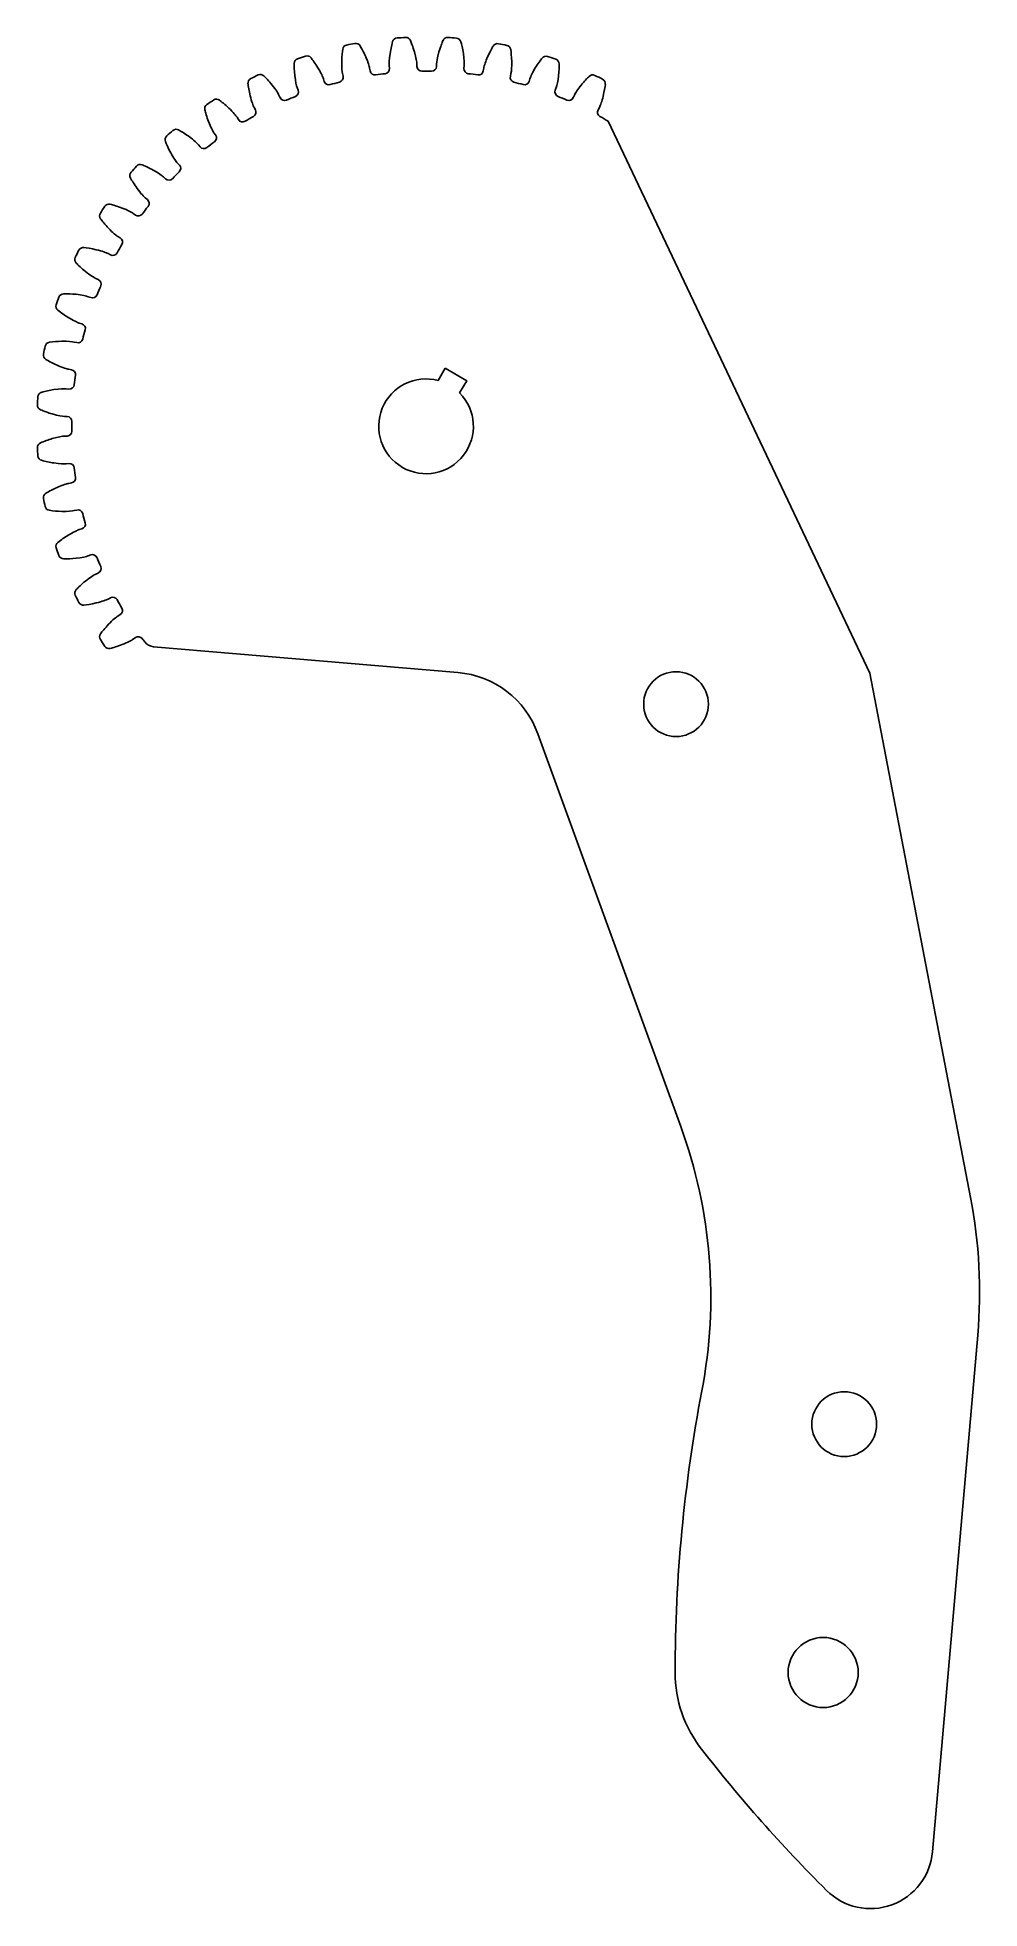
# Model space of a CAD drawing. Header units: inches. Extents: x -1.56 to 2.22, y -5.95 to 1.56.
import ezdxf

# ---------------------------------------------------------------- set-up
doc = ezdxf.new("R2010")
doc.units = ezdxf.units.IN
doc.layers.get('0').update_dxf_attribs({"linetype": 'CONTINUOUS'})

msp = doc.modelspace()

# ---------------------------------------------------------------- linework, layer by layer
for p, q in [((-0.2245, 1.426), (-0.2263, 1.4368)), ((-0.148, 1.4471), (-0.1469, 1.4362)), ((-0.0365, 1.4435), (-0.0368, 1.4544)), ((0.0422, 1.4544), (0.0419, 1.4435)), ((0.1523, 1.4362), (0.1534, 1.4471)), ((0.2317, 1.4368), (0.23, 1.426)), ((-0.5174, 1.3588), (-0.5135, 1.3486)), ((-0.4087, 1.3841), (-0.4118, 1.3946)), ((-0.3356, 1.4151), (-0.333, 1.4044)), ((0.3385, 1.4044), (0.341, 1.4151)), ((0.4173, 1.3946), (0.4141, 1.3841)), ((0.5189, 1.3486), (0.5228, 1.3588)), ((-0.6903, 1.2793), (-0.6851, 1.2697)), ((-0.5859, 1.3186), (-0.5903, 1.3286)), ((0.5958, 1.3286), (0.5913, 1.3186)), ((0.6905, 1.2697), (0.6957, 1.2793)), ((-0.7529, 1.2305), (-0.7587, 1.2398)), ((1.7817, -0.9908), (0.7317, 1.2239)), ((-0.9071, 1.1213), (-0.914, 1.1298)), ((-0.8514, 1.1779), (-0.8449, 1.169)), ((-0.9978, 1.0563), (-0.9903, 1.0484)), ((-1.0457, 0.993), (-1.0536, 1.0005)), ((-1.1271, 0.9167), (-1.1186, 0.9098)), ((-1.1663, 0.8476), (-1.1752, 0.8541)), ((-1.2371, 0.7614), (-1.2278, 0.7557)), ((-1.2669, 0.6878), (-1.2766, 0.693)), ((-1.3259, 0.593), (-1.3159, 0.5886)), ((-1.3459, 0.5162), (-1.3561, 0.5201)), ((-1.3919, 0.4145), (-1.3814, 0.4114)), ((-1.4017, 0.3358), (-1.4123, 0.3383)), ((-1.4341, 0.229), (-1.4233, 0.2272)), ((-1.4335, 0.1496), (-1.4444, 0.1507)), ((-1.4517, 0.0395), (-1.4407, 0.0392)), ((-1.4407, -0.0392), (-1.4517, -0.0395)), ((-1.4444, -0.1507), (-1.4335, -0.1496)), ((-1.4233, -0.2272), (-1.4341, -0.229)), ((-1.4123, -0.3383), (-1.4017, -0.3358)), ((-1.3814, -0.4114), (-1.3919, -0.4145)), ((-1.3561, -0.5201), (-1.3459, -0.5162)), ((-1.3159, -0.5886), (-1.3259, -0.593)), ((-1.2766, -0.693), (-1.2669, -0.6878)), ((-1.2278, -0.7557), (-1.2371, -0.7614)), ((-1.1752, -0.8541), (-1.1663, -0.8476)), ((-1.0938, -0.8844), (0.1282, -0.9879)), ((2.1863, -3.0945), (1.7817, -0.9908)), ((0.4489, -1.2333), (1.0225, -2.8094)), ((2.0333, -5.7191), (2.2146, -3.6466))]:
    msp.add_line(p, q)
msp.add_lwpolyline([(0.0767, 0.2328), (0.0484, 0.1837, 7.466061), (0.135, 0.1337), (0.1633, 0.1828)], format="xyb", close=True)
for centre, radius in [((1.0037, -1.1147), 0.13), ((1.6787, -4.0036), 0.13), ((1.5943, -5), 0.1406)]:
    msp.add_circle(centre, radius)
for centre, radius, start, end in [((-0.3148, 1.51), 0.02, 101.77408, 172.4515), ((0, 0), 1.5625, 100.52735, 101.77408), ((-0.2818, 1.5165), 0.02, 30.04265, 100.52735), ((-0.115, 1.5382), 0.02, 94.27682, 164.98633), ((0, 0), 1.5625, 93.02116, 94.27682), ((-0.0813, 1.5404), 0.02, 22.50793, 93.02116), ((0.0866, 1.5401), 0.02, 86.78131, 157.52009), ((0, 0), 1.5625, 85.51666, 86.78131), ((0.1206, 1.5378), 0.02, 14.97434, 85.51666), ((0.2867, 1.5156), 0.02, 79.28748, 150.0525), ((0, 0), 1.5625, 78.01395, 79.28748), ((0.3203, 1.5089), 0.02, 7.44215, 78.01395), ((-0.5091, 1.4561), 0.02, 109.27315, 179.916), ((0, 0), 1.5625, 108.03514, 109.27315), ((-0.4776, 1.4667), 0.02, 37.57812, 108.03514), ((-0.1663, 1.4342), 0.0195, -83.28068, 5.9427), ((-0.0169, 1.444), 0.0195, 181.5573, 270.78068), ((0.0224, 1.444), 0.0195, 269.21932, 358.4427), ((0.1717, 1.4342), 0.0195, 174.0573, 263.28068), ((0.4819, 1.4653), 0.02, 71.79523, 142.58334), ((0, 0), 1.5625, 70.51305, 71.79523), ((0.5146, 1.4541), 0.02, -0.08846, 70.51305), ((-0.6949, 1.3771), 0.02, 116.77404, 187.38039), ((0, 0), 1.5625, 115.54439, 116.77404), ((-0.6651, 1.3917), 0.02, 45.11379, 115.54439), ((-0.39, 1.3897), 0.0195, 196.5573, 285.78068), ((0.002, 0.0026), 1.4219, 104.21932, 105.78068), ((-0.352, 1.3999), 0.0195, -75.78068, 13.4427), ((-0.2052, 1.4291), 0.0195, 189.0573, 278.28068), ((0.0024, 0.0027), 1.4219, 96.71932, 98.28068), ((0.0027, 0.0027), 1.4219, 89.21932, 90.78068), ((0.0031, 0.0027), 1.4219, 81.71932, 83.28068), ((0.2107, 1.4291), 0.0195, 261.71932, 350.9427), ((0.3575, 1.3999), 0.0195, 166.5573, 255.78068), ((0.0034, 0.0026), 1.4219, 74.21932, 75.78068), ((0.3954, 1.3897), 0.0195, 254.21932, 343.4427), ((0.6688, 1.39), 0.02, 64.30442, 135.11246), ((0, 0), 1.5625, 63.01399, 64.30442), ((0.6999, 1.3745), 0.02, -7.61728, 63.01399), ((-0.8687, 1.2746), 0.02, 124.27674, 194.84541), ((0, 0), 1.5625, 123.05494, 124.27674), ((-0.8413, 1.2928), 0.02, 52.64897, 123.05494), ((-0.568, 1.3266), 0.0195, 204.0573, 293.28068), ((0.0017, 0.0025), 1.4219, 111.71932, 113.28068), ((-0.5317, 1.3416), 0.0195, -68.28068, 20.9427), ((0.5372, 1.3416), 0.0195, 159.0573, 248.28068), ((0.0038, 0.0025), 1.4219, 66.71932, 68.28068), ((0.5735, 1.3266), 0.0195, 246.71932, 335.9427), ((-0.7363, 1.2407), 0.0195, 211.5573, 300.78068), ((0.0014, 0.0024), 1.4219, 119.21932, 120.78068), ((-0.7023, 1.2604), 0.0195, -60.78068, 28.4427), ((0.7077, 1.2604), 0.0195, 151.5573, 240.78068), ((0.0041, 0.0024), 1.4219, 59.21932, 60.78068), ((-1.0277, 1.1502), 0.02, 131.7812, 202.31192), ((0, 0), 1.5625, 130.5666, 131.7812), ((-1.0031, 1.1718), 0.02, 60.1828, 130.5666), ((0.0011, 0.0022), 1.4219, 126.71932, 128.28068), ((-0.8608, 1.1576), 0.0195, -53.28068, 35.9427), ((-0.8919, 1.1336), 0.0195, 219.0573, 308.28068), ((-1.1692, 1.0061), 0.02, 139.28734, 209.78087), ((0, 0), 1.5625, 138.07919, 139.28734), ((-1.1477, 1.0305), 0.02, 67.71434, 138.07919), ((-1.0322, 1.0072), 0.0195, 226.5573, 315.78068), ((0.0008, 0.0019), 1.4219, 134.21932, 135.78068), ((-1.0045, 1.0349), 0.0195, -45.78068, 43.4427), ((-1.1309, 0.8946), 0.0195, -38.28068, 50.9427), ((-1.2906, 0.8447), 0.02, 146.79507, 217.25324), ((0, 0), 1.5625, 145.59247, 146.79507), ((-1.2726, 0.8716), 0.02, 75.2426, 145.59247), ((-1.1548, 0.8635), 0.0195, 234.0573, 323.28068), ((0.0006, 0.0017), 1.4219, 141.71932, 143.28068), ((-1.238, 0.739), 0.0195, -30.78068, 58.4427), ((-1.39, 0.6688), 0.02, 154.30425, 224.72998), ((0, 0), 1.5625, 153.10622, 154.30425), ((-1.3757, 0.6977), 0.02, 82.76663, 153.10622), ((-1.2576, 0.705), 0.0195, 241.5573, 330.78068), ((0.0004, 0.0014), 1.4219, 149.21932, 150.78068), ((-1.4551, 0.5118), 0.02, 90.2856, 160.6202), ((-1.3389, 0.5344), 0.0195, 249.0573, 338.28068), ((0.0002, 0.001), 1.4219, 156.71932, 158.28068), ((-1.3238, 0.5707), 0.0195, -23.28068, 65.9427), ((-1.4655, 0.4814), 0.02, 161.81473, 232.2119), ((0, 0), 1.5625, 160.6202, 161.81473), ((-1.387, 0.3927), 0.0195, -15.78068, 73.4427), ((0.0001, 0.0007), 1.4219, 164.21932, 165.78068), ((0, 0), 1.5625, 168.13417, 169.32634), ((-1.5095, 0.3172), 0.02, 97.79881, 168.13417), ((-1.3972, 0.3548), 0.0195, 256.5573, 345.78068), ((-1.5158, 0.2857), 0.02, 169.32634, 239.69965), ((-1.4264, 0.208), 0.0195, -8.28068, 80.9427), ((-1.4315, 0.169), 0.0195, 264.0573, 353.28068), ((0, 0.0004), 1.4219, 171.71932, 173.28068), ((-1.5402, 0.0851), 0.02, 176.83886, 247.19368), ((0, 0), 1.5625, 175.6479, 176.83886), ((-1.5381, 0.1171), 0.02, 105.30581, 175.6479), ((-1.4413, 0.0196), 0.0195, -0.78068, 88.4427), ((0, 0), 1.4219, 179.21932, 180.78068), ((-1.5402, -0.0851), 0.02, 112.80632, 183.16114), ((-1.4413, -0.0196), 0.0195, -88.4427, 0.78068), ((0, 0), 1.5625, 183.16114, 184.3521), ((-1.5381, -0.1171), 0.02, 184.3521, 254.69419), ((-1.4315, -0.169), 0.0195, 6.71932, 95.9427), ((-1.4264, -0.208), 0.0195, -80.9427, 8.28068), ((0, -0.0004), 1.4219, 186.71932, 188.28068), ((-1.5158, -0.2857), 0.02, 120.30035, 190.67366), ((0, 0), 1.5625, 190.67366, 191.86583), ((-1.5095, -0.3172), 0.02, 191.86583, 262.20119), ((-1.3972, -0.3548), 0.0195, 14.21932, 103.4427), ((0.0001, -0.0007), 1.4219, 194.21932, 195.78068), ((-1.387, -0.3927), 0.0195, -73.4427, 15.78068), ((-1.4655, -0.4814), 0.02, 127.7881, 198.18527), ((0, 0), 1.5625, 198.18527, 199.3798), ((-1.4551, -0.5118), 0.02, 199.3798, 269.7144), ((-1.3389, -0.5344), 0.0195, 21.71932, 110.9427), ((0.0002, -0.001), 1.4219, 201.71932, 203.28068), ((-1.3238, -0.5707), 0.0195, -65.9427, 23.28068), ((-1.39, -0.6688), 0.02, 135.27002, 205.69575), ((0, 0), 1.5625, 205.69575, 206.89378), ((-1.3757, -0.6977), 0.02, 206.89378, 277.23337), ((-1.2576, -0.705), 0.0195, 29.21932, 118.4427), ((0.0004, -0.0014), 1.4219, 209.21932, 210.78068), ((-1.238, -0.739), 0.0195, -58.4427, 30.78068), ((-1.2906, -0.8447), 0.02, 142.74676, 213.20493), ((0, 0), 1.5625, 213.20493, 214.40753), ((-1.2726, -0.8716), 0.02, 214.40753, 284.7574), ((-1.1548, -0.8635), 0.0195, 36.71932, 125.9427), ((0.0006, -0.0017), 1.4219, 216.71932, 217.38197), ((-1.0895, -0.8346), 0.05, 217.38197, 265.15535), ((0.0965, -1.3616), 0.375, 20, 85.15535), ((-0.8569, -3.4934), 2, -10.85495, 20), ((0.2222, -3.4722), 2, -5, 10.88596), ((7, -5), 6, 169.14505, 180), ((1.5, -5), 0.5, 180, 217.90945), ((5.8394, -1.6207), 6, 217.90945, 225.15097), ((1.7843, -5.6973), 0.25, 225.15097, 355)]:
    msp.add_arc(centre, radius, start, end)
for points, knots in [([(-0.3346, 1.5127), (-0.3358, 1.5037), (-0.3381, 1.4853), (-0.3392, 1.4393), (-0.3372, 1.4223), (-0.3356, 1.4151)], [0, 0, 0, 0, 0.0689979, 0.0689979, 0.1479727, 0.1479727, 0.1479727, 0.1479727]), ([(-0.2263, 1.4368), (-0.2275, 1.4441), (-0.2322, 1.4606), (-0.2508, 1.5026), (-0.26, 1.5188), (-0.2645, 1.5265)], [0, 0, 0, 0, 0.0563515, 0.0563515, 0.1056518, 0.1056518, 0.1056518, 0.1056518]), ([(-0.1343, 1.5434), (-0.1366, 1.5349), (-0.1413, 1.517), (-0.1484, 1.4715), (-0.1487, 1.4544), (-0.148, 1.4471)], [0, 0, 0, 0, 0.0668427, 0.0668427, 0.1428051, 0.1428051, 0.1428051, 0.1428051]), ([(-0.0368, 1.4544), (-0.037, 1.4617), (-0.0395, 1.4786), (-0.0525, 1.5228), (-0.0595, 1.5399), (-0.0628, 1.548)], [0, 0, 0, 0, 0.0560402, 0.0560402, 0.1053981, 0.1053981, 0.1053981, 0.1053981]), ([(0.0681, 1.5477), (0.0648, 1.5398), (0.0579, 1.5226), (0.0449, 1.4785), (0.0424, 1.4617), (0.0422, 1.4544)], [0, 0, 0, 0, 0.065385, 0.065385, 0.139372, 0.139372, 0.139372, 0.139372]), ([(0.1534, 1.4471), (0.1541, 1.4544), (0.1539, 1.4713), (0.1468, 1.5168), (0.1421, 1.5347), (0.1399, 1.5429)], [0, 0, 0, 0, 0.0557286, 0.0557286, 0.1049992, 0.1049992, 0.1049992, 0.1049992]), ([(0.2694, 1.5256), (0.2647, 1.5175), (0.2559, 1.5018), (0.2397, 1.4653), (0.2335, 1.4477), (0.2317, 1.4368)], [0, 0, 0, 0, 0.0716058, 0.0716058, 0.1356497, 0.1356497, 0.1356497, 0.1356497]), ([(0.341, 1.4151), (0.3435, 1.4258), (0.3445, 1.4444), (0.3436, 1.4843), (0.3414, 1.5021), (0.3402, 1.5115)], [0, 0, 0, 0, 0.0842122, 0.0842122, 0.1783341, 0.1783341, 0.1783341, 0.1783341]), ([(-0.5291, 1.4561), (-0.5292, 1.4467), (-0.529, 1.4282), (-0.5242, 1.3825), (-0.52, 1.3658), (-0.5174, 1.3588)], [0, 0, 0, 0, 0.07173, 0.07173, 0.1546205, 0.1546205, 0.1546205, 0.1546205]), ([(-0.4118, 1.3946), (-0.414, 1.4017), (-0.4209, 1.4175), (-0.4449, 1.4567), (-0.456, 1.4715), (-0.4617, 1.4789)], [0, 0, 0, 0, 0.0566549, 0.0566549, 0.1057657, 0.1057657, 0.1057657, 0.1057657]), ([(0.466, 1.4774), (0.46, 1.4695), (0.4495, 1.4556), (0.4276, 1.4195), (0.4201, 1.404), (0.4173, 1.3946)], [0, 0, 0, 0, 0.0758949, 0.0758949, 0.1533126, 0.1533126, 0.1533126, 0.1533126]), ([(0.5228, 1.3588), (0.5263, 1.368), (0.5298, 1.3848), (0.5343, 1.4267), (0.5346, 1.4441), (0.5346, 1.4541)], [0, 0, 0, 0, 0.0749986, 0.0749986, 0.1484804, 0.1484804, 0.1484804, 0.1484804]), ([(-0.7147, 1.3746), (-0.7134, 1.3645), (-0.7109, 1.3467), (-0.7002, 1.302), (-0.6938, 1.2859), (-0.6903, 1.2793)], [0, 0, 0, 0, 0.077471, 0.077471, 0.1674831, 0.1674831, 0.1674831, 0.1674831]), ([(-0.5903, 1.3286), (-0.5934, 1.3354), (-0.6023, 1.3502), (-0.6312, 1.3858), (-0.6441, 1.399), (-0.651, 1.4059)], [0, 0, 0, 0, 0.0569429, 0.0569429, 0.105767, 0.105767, 0.105767, 0.105767]), ([(0.6546, 1.4041), (0.6472, 1.3966), (0.6355, 1.3846), (0.6091, 1.3518), (0.5998, 1.3375), (0.5958, 1.3286)], [0, 0, 0, 0, 0.0800022, 0.0800022, 0.1617392, 0.1617392, 0.1617392, 0.1617392]), ([(0.6957, 1.2793), (0.7003, 1.2879), (0.706, 1.304), (0.716, 1.3449), (0.7184, 1.3615), (0.7198, 1.3719)], [0, 0, 0, 0, 0.0747005, 0.0747005, 0.1478459, 0.1478459, 0.1478459, 0.1478459]), ([(-0.7587, 1.2398), (-0.7626, 1.2462), (-0.7735, 1.2598), (-0.8069, 1.2915), (-0.8214, 1.3028), (-0.8292, 1.3087)], [0, 0, 0, 0, 0.0572091, 0.0572091, 0.1065487, 0.1065487, 0.1065487, 0.1065487]), ([(-0.8881, 1.2695), (-0.8856, 1.2603), (-0.8807, 1.2424), (-0.8641, 1.1992), (-0.8557, 1.184), (-0.8514, 1.1779)], [0, 0, 0, 0, 0.0725221, 0.0725221, 0.1562492, 0.1562492, 0.1562492, 0.1562492]), ([(-1.0463, 1.1426), (-1.0423, 1.133), (-1.0351, 1.1161), (-1.0133, 1.0759), (-1.0029, 1.0618), (-0.9978, 1.0563)], [0, 0, 0, 0, 0.0793365, 0.0793365, 0.1735244, 0.1735244, 0.1735244, 0.1735244]), ([(-0.914, 1.1298), (-0.9188, 1.1356), (-0.9313, 1.1477), (-0.9684, 1.1747), (-0.9843, 1.184), (-0.9932, 1.1891)], [0, 0, 0, 0, 0.0574483, 0.0574483, 0.1060659, 0.1060659, 0.1060659, 0.1060659]), ([(-1.1866, 0.9962), (-1.1813, 0.9869), (-1.1719, 0.9712), (-1.1451, 0.9341), (-1.133, 0.9215), (-1.1271, 0.9167)], [0, 0, 0, 0, 0.0812382, 0.0812382, 0.1781983, 0.1781983, 0.1781983, 0.1781983]), ([(-1.0536, 1.0005), (-1.0591, 1.0057), (-1.0732, 1.0161), (-1.1136, 1.0379), (-1.1305, 1.0451), (-1.1401, 1.0491)], [0, 0, 0, 0, 0.0576567, 0.0576567, 0.1062821, 0.1062821, 0.1062821, 0.1062821]), ([(-1.3066, 0.8326), (-1.3001, 0.8241), (-1.2888, 0.8096), (-1.2573, 0.7763), (-1.2435, 0.7654), (-1.2371, 0.7614)], [0, 0, 0, 0, 0.0814696, 0.0814696, 0.1787598, 0.1787598, 0.1787598, 0.1787598]), ([(-1.1752, 0.8541), (-1.1813, 0.8585), (-1.1967, 0.867), (-1.2395, 0.8833), (-1.2572, 0.8882), (-1.2675, 0.891)], [0, 0, 0, 0, 0.0578216, 0.0578216, 0.1062405, 0.1062405, 0.1062405, 0.1062405]), ([(-1.2766, 0.693), (-1.2833, 0.6966), (-1.2996, 0.703), (-1.3443, 0.7136), (-1.3625, 0.7162), (-1.3732, 0.7176)], [0, 0, 0, 0, 0.0579513, 0.0579513, 0.106474, 0.106474, 0.106474, 0.106474]), ([(-1.4042, 0.6547), (-1.3966, 0.6471), (-1.3835, 0.6342), (-1.3479, 0.6053), (-1.3328, 0.5962), (-1.3259, 0.593)], [0, 0, 0, 0, 0.081578, 0.081578, 0.1790109, 0.1790109, 0.1790109, 0.1790109]), ([(-1.3561, 0.5201), (-1.3632, 0.5228), (-1.3803, 0.527), (-1.4217, 0.5313), (-1.4386, 0.5319), (-1.4552, 0.5318)], [0, 0, 0, 0, 0.05807892, 0.05807892, 0.0966306, 0.0966306, 0.0966306, 0.0966306]), ([(-1.4777, 0.4656), (-1.4646, 0.4555), (-1.4508, 0.4457), (-1.4153, 0.4238), (-1.3992, 0.4168), (-1.3919, 0.4145)], [0, 0, 0, 0, 0.1260417, 0.1260417, 0.3158949, 0.3158949, 0.3158949, 0.3158949]), ([(-1.4123, 0.3383), (-1.4198, 0.34), (-1.4373, 0.342), (-1.479, 0.3408), (-1.496, 0.3392), (-1.5123, 0.337)], [0, 0, 0, 0, 0.05815036, 0.05815036, 0.09678278, 0.09678278, 0.09678278, 0.09678278]), ([(-1.5259, 0.2684), (-1.5117, 0.2601), (-1.4966, 0.2522), (-1.4586, 0.2351), (-1.4416, 0.2302), (-1.4341, 0.229)], [0, 0, 0, 0, 0.125077, 0.125077, 0.3133269, 0.3133269, 0.3133269, 0.3133269]), ([(-1.4444, 0.1507), (-1.452, 0.1514), (-1.4696, 0.1511), (-1.5108, 0.1445), (-1.5276, 0.1407), (-1.5433, 0.1363)], [0, 0, 0, 0, 0.05818734, 0.05818734, 0.0968617, 0.0968617, 0.0968617, 0.0968617]), ([(-1.5479, 0.0666), (-1.5328, 0.0603), (-1.5167, 0.0543), (-1.4768, 0.0424), (-1.4593, 0.0397), (-1.4517, 0.0395)], [0, 0, 0, 0, 0.1246206, 0.1246206, 0.3121117, 0.3121117, 0.3121117, 0.3121117]), ([(-1.4517, -0.0395), (-1.4593, -0.0397), (-1.4768, -0.0424), (-1.5167, -0.0543), (-1.5328, -0.0603), (-1.5479, -0.0666)], [0, 0, 0, 0, 0.05819005, 0.05819005, 0.0968675, 0.0968675, 0.0968675, 0.0968675]), ([(-1.5433, -0.1363), (-1.5276, -0.1407), (-1.5108, -0.1445), (-1.4696, -0.1511), (-1.452, -0.1514), (-1.4444, -0.1507)], [0, 0, 0, 0, 0.1246597, 0.1246597, 0.3122159, 0.3122159, 0.3122159, 0.3122159]), ([(-1.4341, -0.229), (-1.4416, -0.2302), (-1.4586, -0.2351), (-1.4966, -0.2522), (-1.5117, -0.2601), (-1.5259, -0.2684)], [0, 0, 0, 0, 0.05815852, 0.05815852, 0.09680019, 0.09680019, 0.09680019, 0.09680019]), ([(-1.5123, -0.337), (-1.496, -0.3392), (-1.479, -0.3408), (-1.4373, -0.342), (-1.4198, -0.34), (-1.4123, -0.3383)], [0, 0, 0, 0, 0.1251957, 0.1251957, 0.3136429, 0.3136429, 0.3136429, 0.3136429]), ([(-1.3919, -0.4145), (-1.3992, -0.4168), (-1.4153, -0.4238), (-1.4508, -0.4457), (-1.4646, -0.4555), (-1.4777, -0.4656)], [0, 0, 0, 0, 0.05809259, 0.05809259, 0.09665969, 0.09665969, 0.09665969, 0.09665969]), ([(-1.4552, -0.5318), (-1.4386, -0.5319), (-1.4217, -0.5313), (-1.3803, -0.527), (-1.3632, -0.5228), (-1.3561, -0.5201)], [0, 0, 0, 0, 0.1262433, 0.1262433, 0.3164314, 0.3164314, 0.3164314, 0.3164314]), ([(-1.3259, -0.593), (-1.3328, -0.5962), (-1.3479, -0.6053), (-1.3835, -0.6342), (-1.3966, -0.6471), (-1.4042, -0.6547)], [0, 0, 0, 0, 0.057969, 0.057969, 0.1065049, 0.1065049, 0.1065049, 0.1065049]), ([(-1.3732, -0.7176), (-1.3625, -0.7162), (-1.3443, -0.7136), (-1.2996, -0.703), (-1.2833, -0.6966), (-1.2766, -0.693)], [0, 0, 0, 0, 0.0815599, 0.0815599, 0.1789679, 0.1789679, 0.1789679, 0.1789679]), ([(-1.2371, -0.7614), (-1.2435, -0.7654), (-1.2573, -0.7763), (-1.2888, -0.8096), (-1.3001, -0.8241), (-1.3066, -0.8326)], [0, 0, 0, 0, 0.0578445, 0.0578445, 0.1062828, 0.1062828, 0.1062828, 0.1062828]), ([(-1.2675, -0.891), (-1.2572, -0.8882), (-1.2395, -0.8833), (-1.1967, -0.867), (-1.1813, -0.8585), (-1.1752, -0.8541)], [0, 0, 0, 0, 0.0814553, 0.0814553, 0.1787285, 0.1787285, 0.1787285, 0.1787285])]:
    msp.add_open_spline(points, degree=3, knots=knots)

doc.saveas('drawing.dxf')
